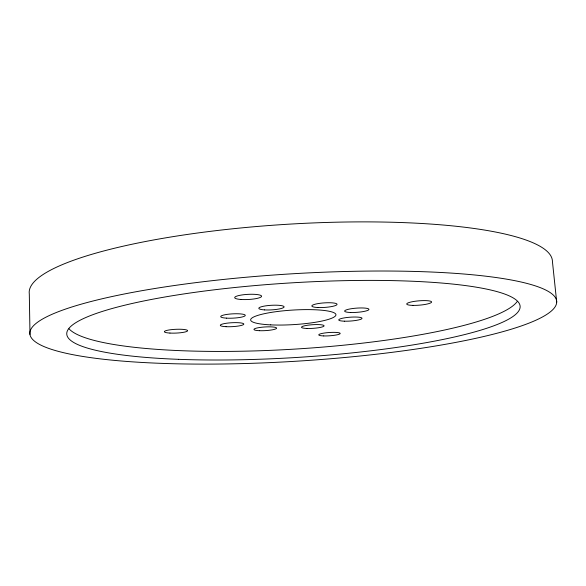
<?xml version="1.0" encoding="UTF-8"?>
<svg xmlns="http://www.w3.org/2000/svg" width="586" height="586" viewBox="0 0 586 586"><rect width="100%" height="100%" fill="white"/><g stroke="black" fill="none" stroke-linecap="round" stroke-linejoin="round"><path stroke-width="0.88" d="M556.7 302.002A263.883 43.752 -3.5 0 0 162.132 287.352A263.883 43.752 -3.5 0 0 161.055 363.342A263.883 43.752 -3.5 0 0 556.7 302.002L552.437 261.59A262.089 52.857 -3.5 0 0 286.942 224.292A262.089 52.857 -3.5 0 0 29.3 293.85L29.996 334.438M517.094 301.651A226.694 39.438 -3.5 0 1 294.472 349.117A226.694 39.438 -3.5 0 1 69.002 328.797M270.732 324.871A42.734 7.288 -3.5 0 0 335.917 315.048A42.734 7.288 -3.5 0 0 273.201 312.089A42.734 7.288 -3.5 0 0 270.732 324.871M318.11 307.525A12.628 2.271 -3.8 0 0 337.053 304.346A12.628 2.271 -3.8 0 0 318.183 303.577A12.628 2.271 -3.8 0 0 318.11 307.525M350.692 312.485A12.196 2.11 -4.1 0 0 368.953 309.393A12.196 2.11 -4.1 0 0 350.706 308.822A12.196 2.11 -4.1 0 0 350.692 312.485M344.319 321.179A11.654 1.926 -4 0 0 362.016 318.374A11.654 1.926 -4 0 0 344.839 317.795A11.654 1.926 -4 0 0 344.319 321.179M306.932 328.46A11.317 1.824 -3.7 0 0 324.095 325.867A11.317 1.824 -3.7 0 0 307.379 325.267A11.317 1.824 -3.7 0 0 306.932 328.46M259.495 330.694A11.361 1.839 -3.3 0 0 276.621 328.182A11.361 1.839 -3.3 0 0 259.715 327.493A11.361 1.839 -3.3 0 0 259.495 330.694M226.071 326.688A11.764 1.963 -3 0 0 243.82 324.131A11.764 1.963 -3 0 0 226.328 323.267A11.764 1.963 -3 0 0 226.071 326.688M226.372 318.132A12.313 2.154 -2.9 0 0 245.285 315.473A12.313 2.154 -2.9 0 0 227.339 314.352A12.313 2.154 -2.9 0 0 226.372 318.132M264.586 309.899A12.68 2.293 -3.3 0 0 284.093 306.998A12.68 2.293 -3.3 0 0 265.663 305.87A12.68 2.293 -3.3 0 0 264.586 309.899M241.102 299.475A13.456 2.571 -3 0 0 261.583 296.304A13.456 2.571 -3 0 0 241.776 294.978A13.456 2.571 -3 0 0 241.102 299.475M169.955 333.068A11.617 1.89 -2.5 0 0 187.608 330.753A11.617 1.89 -2.5 0 0 170.453 329.764A11.617 1.89 -2.5 0 0 169.955 333.068M323.736 335.925A10.775 1.655 -3.8 0 0 340.195 333.522A10.775 1.655 -3.8 0 0 324.432 333.016A10.775 1.655 -3.8 0 0 323.736 335.925M413.013 305.387A12.482 2.176 -4.7 0 0 431.604 302.002A12.482 2.176 -4.7 0 0 412.888 301.614A12.482 2.176 -4.7 0 0 413.013 305.387M178.576 359.328A227.09 37.387 -3.5 0 0 520.126 307.005A227.09 37.387 -3.5 0 0 181.667 294.267A227.09 37.387 -3.5 0 0 178.576 359.328"/></g></svg>
